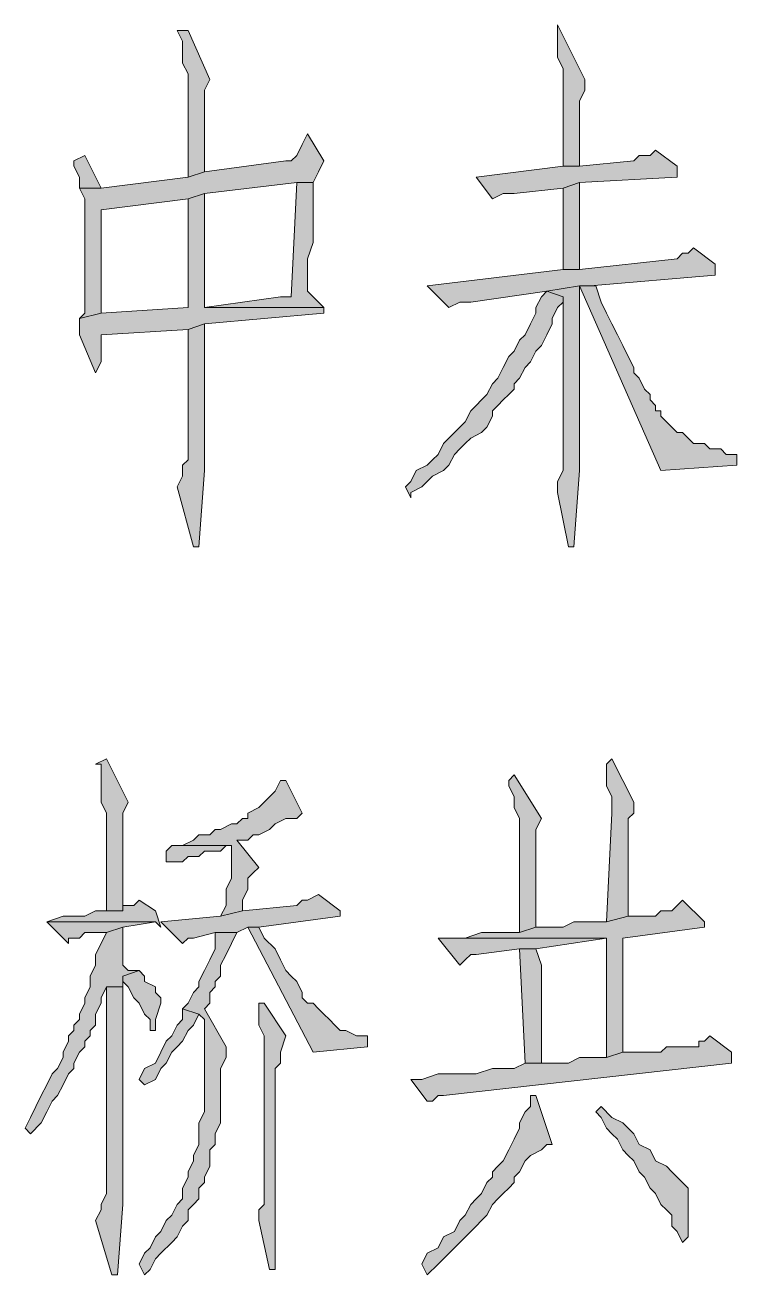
# Model space of a CAD drawing. Header units: millimetres. Extents: x 24 to 410, y 10 to 282.
# Drawn here: x 286.26 to 291.8, y 68.96 to 78.7 of the extents above; entities that cross this region are included whole.
import ezdxf

# ---------------------------------------------------------------- set-up
doc = ezdxf.new("R2010")
doc.units = ezdxf.units.MM

msp = doc.modelspace()

# ---------------------------------------------------------------- hatches: boundary and pattern name
h = msp.add_hatch(color=7)
h.dxf.hatch_style = 2
h.paths.add_polyline_path([(290.406667, 78.697667), (290.406667, 78.443667), (290.449, 78.359), (290.449, 77.597), (290.576, 77.597), (290.576, 77.893333), (290.576, 77.935667), (290.576, 78.105), (290.618333, 78.189667), (290.618333, 78.274333)])
h = msp.add_hatch(color=7)
h.dxf.hatch_style = 2
h.paths.add_polyline_path([(287.528, 78.655333), (287.443333, 78.655333), (287.485667, 78.570667), (287.485667, 78.401333), (287.528, 78.316667), (287.528, 77.512333), (287.655, 77.554667), (287.655, 77.766333), (287.655, 77.851), (287.655, 78.189667), (287.697333, 78.274333)])
h = msp.add_hatch(color=7)
h.dxf.hatch_style = 2
h.paths.add_polyline_path([(288.459333, 77.851), (288.417, 77.766333), (288.374667, 77.681667), (288.332333, 77.639333), (288.29, 77.639333), (287.655, 77.554667), (287.528, 77.512333), (286.850667, 77.427667), (286.681333, 77.427667), (286.723667, 77.343), (286.723667, 76.454), (286.681333, 76.411667), (286.850667, 76.454), (286.850667, 76.538667), (286.850667, 77.258333), (287.528, 77.343), (287.655, 77.385333), (288.374667, 77.47), (288.501667, 77.47), (288.544, 77.554667), (288.586333, 77.639333)])
h = msp.add_hatch(color=7)
h.dxf.hatch_style = 2
h.paths.add_polyline_path([(291.168667, 77.724), (291.126333, 77.681667), (291.041667, 77.681667), (290.999333, 77.639333), (290.576, 77.597), (290.449, 77.597), (289.771667, 77.512333), (289.898667, 77.343), (289.983333, 77.385333), (290.068, 77.385333), (290.449, 77.427667), (290.576, 77.47), (291.338, 77.512333), (291.338, 77.597)])
h = msp.add_hatch(color=7)
h.dxf.hatch_style = 2
h.paths.add_polyline_path([(286.723667, 77.681667), (286.639, 77.639333), (286.639, 77.597), (286.681333, 77.512333), (286.681333, 77.427667), (286.850667, 77.427667)])
h = msp.add_hatch(color=7)
h.dxf.hatch_style = 2
h.paths.add_polyline_path([(288.501667, 77.47), (288.374667, 77.47), (288.332333, 76.581), (288.247667, 76.581), (287.655, 76.496333), (288.586333, 76.496333), (288.459333, 76.623333), (288.459333, 76.877333), (288.501667, 77.004333)])
h = msp.add_hatch(color=7)
h.dxf.hatch_style = 2
h.paths.add_polyline_path([(290.576, 77.47), (290.449, 77.427667), (290.449, 76.792667), (290.576, 76.792667)])
h = msp.add_hatch(color=7)
h.dxf.hatch_style = 2
h.paths.add_polyline_path([(287.655, 77.385333), (287.528, 77.343), (287.528, 76.496333), (286.850667, 76.454), (286.681333, 76.411667), (286.681333, 76.284667), (286.808333, 75.988333), (286.850667, 76.073), (286.850667, 76.284667), (287.528, 76.327), (287.655, 76.369333), (288.586333, 76.454), (288.586333, 76.496333), (287.655, 76.496333), (287.655, 76.750333), (287.655, 76.835)])
h = msp.add_hatch(color=7)
h.dxf.hatch_style = 2
h.paths.add_polyline_path([(291.465, 76.962), (291.422667, 76.919667), (291.380333, 76.919667), (291.338, 76.877333), (290.576, 76.792667), (290.449, 76.792667), (289.390667, 76.665667), (289.56, 76.496333), (289.644667, 76.538667), (289.729333, 76.538667), (290.322, 76.623333), (290.576, 76.665667), (290.660667, 76.665667), (291.634333, 76.750333), (291.634333, 76.835)])
h = msp.add_hatch(color=7)
h.dxf.hatch_style = 2
h.paths.add_polyline_path([(290.576, 76.665667), (290.322, 76.623333), (290.449, 76.581), (290.449, 75.226333), (290.406667, 75.141667), (290.406667, 75.057), (290.491333, 74.633667), (290.533667, 74.633667), (290.576, 75.226333), (290.576, 75.311)])
h = msp.add_hatch(color=7)
h.dxf.hatch_style = 2
h.paths.add_polyline_path([(290.660667, 76.665667), (290.576, 76.665667), (291.211, 75.226333), (291.803667, 75.268667), (291.803667, 75.353333), (291.719, 75.353333), (291.676667, 75.395667), (291.592, 75.395667), (291.549667, 75.438), (291.465, 75.438), (291.422667, 75.480333), (291.380333, 75.522667), (291.338, 75.522667), (291.295667, 75.565), (291.253333, 75.607333), (291.211, 75.649667), (291.211, 75.692), (291.168667, 75.692), (291.168667, 75.734333), (291.126333, 75.776667), (291.126333, 75.819), (291.084, 75.861333), (291.041667, 75.946), (290.999333, 75.988333), (290.999333, 76.030667), (290.957, 76.115333), (290.914667, 76.2), (290.872333, 76.284667), (290.83, 76.369333), (290.787667, 76.454), (290.745333, 76.538667), (290.703, 76.665667)])
h = msp.add_hatch(color=7)
h.dxf.hatch_style = 2
h.paths.add_polyline_path([(290.322, 76.623333), (290.279667, 76.581), (290.237333, 76.496333), (290.237333, 76.454), (290.195, 76.369333), (290.152667, 76.284667), (290.110333, 76.242333), (290.068, 76.157667), (290.025667, 76.115333), (289.983333, 76.030667), (289.941, 75.946), (289.898667, 75.903667), (289.856333, 75.819), (289.814, 75.776667), (289.771667, 75.734333), (289.729333, 75.692), (289.687, 75.607333), (289.644667, 75.565), (289.602333, 75.522667), (289.56, 75.480333), (289.517667, 75.438), (289.475333, 75.353333), (289.433, 75.311), (289.390667, 75.268667), (289.306, 75.226333), (289.263667, 75.141667), (289.221333, 75.099333), (289.263667, 75.014667), (289.263667, 75.057), (289.348333, 75.099333), (289.390667, 75.141667), (289.433, 75.184), (289.517667, 75.226333), (289.56, 75.268667), (289.602333, 75.353333), (289.644667, 75.395667), (289.687, 75.438), (289.729333, 75.480333), (289.814, 75.522667), (289.856333, 75.565), (289.898667, 75.649667), (289.898667, 75.692), (289.941, 75.734333), (289.983333, 75.776667), (290.025667, 75.819), (290.068, 75.861333), (290.068, 75.903667), (290.110333, 75.946), (290.152667, 76.030667), (290.195, 76.073), (290.237333, 76.157667), (290.279667, 76.2), (290.322, 76.284667), (290.364333, 76.369333), (290.364333, 76.411667), (290.406667, 76.496333), (290.449, 76.538667), (290.449, 76.581)])
h = msp.add_hatch(color=7)
h.dxf.hatch_style = 2
h.paths.add_polyline_path([(287.655, 76.369333), (287.528, 76.327), (287.528, 75.311), (287.485667, 75.268667), (287.485667, 75.184), (287.443333, 75.099333), (287.570333, 74.633667), (287.612667, 74.633667), (287.655, 75.226333), (287.655, 75.438), (287.655, 75.565)])
h = msp.add_hatch(color=7)
h.dxf.hatch_style = 2
h.paths.add_polyline_path([(286.893, 72.982667), (286.808333, 72.940333), (286.850667, 72.940333), (286.850667, 72.813333), (286.850667, 72.644), (286.893, 72.559333), (286.893, 71.797333), (287.02, 71.797333), (287.02, 72.051333), (287.02, 72.136), (287.02, 72.559333), (287.062333, 72.644)])
h = msp.add_hatch(color=7)
h.dxf.hatch_style = 2
h.paths.add_polyline_path([(290.83, 72.982667), (290.787667, 72.940333), (290.787667, 72.771), (290.83, 72.686333), (290.83, 72.559333), (290.787667, 71.712667), (290.957, 71.755), (290.957, 72.517), (290.999333, 72.559333), (290.999333, 72.644)])
h = msp.add_hatch(color=7)
h.dxf.hatch_style = 2
h.paths.add_polyline_path([(290.068, 72.855667), (290.025667, 72.813333), (290.025667, 72.771), (290.068, 72.686333), (290.068, 72.601667), (290.110333, 72.517), (290.110333, 71.628), (290.237333, 71.670333), (290.237333, 72.432333), (290.279667, 72.517)])
h = msp.add_hatch(color=7)
h.dxf.hatch_style = 2
h.paths.add_polyline_path([(288.29, 72.813333), (288.247667, 72.813333), (288.205333, 72.728667), (288.163, 72.686333), (288.120667, 72.644), (288.078333, 72.601667), (287.993667, 72.559333), (287.993667, 72.517), (287.951333, 72.517), (287.909, 72.474667), (287.866667, 72.474667), (287.782, 72.432333), (287.739667, 72.432333), (287.697333, 72.39), (287.612667, 72.39), (287.570333, 72.347667), (287.485667, 72.305333), (287.866667, 72.305333), (287.866667, 72.220667), (287.866667, 72.051333), (287.824333, 71.966667), (287.824333, 71.882), (287.824333, 71.839667), (287.782, 71.755), (287.951333, 71.797333), (287.951333, 71.882), (287.993667, 71.966667), (287.993667, 72.051333), (288.036, 72.093667), (288.078333, 72.136), (287.909, 72.347667), (287.993667, 72.347667), (288.036, 72.39), (288.078333, 72.39), (288.163, 72.432333), (288.205333, 72.474667), (288.29, 72.517), (288.374667, 72.517), (288.417, 72.559333)])
h = msp.add_hatch(color=7)
h.dxf.hatch_style = 2
h.paths.add_polyline_path([(287.485667, 72.305333), (287.401, 72.305333), (287.358667, 72.263), (287.358667, 72.178333), (287.401, 72.178333), (287.485667, 72.178333), (287.528, 72.220667), (287.612667, 72.220667), (287.655, 72.263), (287.782, 72.263), (287.824333, 72.305333), (287.866667, 72.305333)])
h = msp.add_hatch(color=7)
h.dxf.hatch_style = 2
h.paths.add_polyline_path([(287.147, 71.882), (287.104667, 71.839667), (287.02, 71.839667), (287.02, 71.797333), (286.808333, 71.797333), (286.723667, 71.755), (286.554333, 71.755), (286.427333, 71.712667), (287.274, 71.712667), (287.316333, 71.670333), (287.274, 71.797333)])
h = msp.add_hatch(color=7)
h.dxf.hatch_style = 2
h.paths.add_polyline_path([(288.544, 71.924333), (288.459333, 71.882), (288.417, 71.882), (288.374667, 71.839667), (287.951333, 71.797333), (287.782, 71.755), (287.316333, 71.712667), (287.485667, 71.543333), (287.528, 71.585667), (287.570333, 71.585667), (287.739667, 71.628), (287.909, 71.628), (287.993667, 71.670333), (288.078333, 71.670333), (288.713333, 71.755), (288.713333, 71.797333)])
h = msp.add_hatch(color=7)
h.dxf.hatch_style = 2
h.paths.add_polyline_path([(291.380333, 71.882), (291.338, 71.839667), (291.295667, 71.797333), (291.211, 71.797333), (291.168667, 71.755), (290.957, 71.755), (290.787667, 71.712667), (290.533667, 71.712667), (290.449, 71.670333), (290.364333, 71.670333), (290.279667, 71.670333), (290.237333, 71.670333), (290.110333, 71.628), (289.814, 71.628), (289.687, 71.585667), (289.602333, 71.585667), (290.787667, 71.585667), (290.787667, 70.654333), (290.914667, 70.696667), (290.914667, 71.585667), (291.549667, 71.670333), (291.549667, 71.712667)])
h = msp.add_hatch(color=7)
h.dxf.hatch_style = 2
h.paths.add_polyline_path([(287.02, 71.670333), (286.893, 71.628), (286.850667, 71.543333), (286.808333, 71.458667), (286.808333, 71.374), (286.766, 71.289333), (286.766, 71.204667), (286.723667, 71.12), (286.723667, 71.077667), (286.681333, 70.993), (286.681333, 70.950667), (286.639, 70.908333), (286.639, 70.866), (286.596667, 70.823667), (286.596667, 70.781333), (286.554333, 70.696667), (286.554333, 70.654333), (286.512, 70.569667), (286.469667, 70.527333), (286.427333, 70.442667), (286.385, 70.358), (286.342667, 70.273333), (286.300333, 70.188667), (286.258, 70.104), (286.300333, 70.061667), (286.385, 70.146333), (286.427333, 70.231), (286.469667, 70.315667), (286.512, 70.358), (286.554333, 70.442667), (286.596667, 70.527333), (286.639, 70.569667), (286.639, 70.612), (286.681333, 70.696667), (286.723667, 70.739), (286.723667, 70.781333), (286.766, 70.823667), (286.766, 70.866), (286.808333, 70.908333), (286.808333, 70.993), (286.850667, 71.077667), (286.850667, 71.12), (286.893, 71.204667), (287.02, 71.204667), (287.02, 71.289333), (287.147, 71.331667), (287.062333, 71.331667), (287.02, 71.374)])
h = msp.add_hatch(color=7)
h.dxf.hatch_style = 2
h.paths.add_polyline_path([(286.427333, 71.712667), (286.596667, 71.543333), (286.596667, 71.585667), (286.681333, 71.585667), (286.723667, 71.628), (286.893, 71.628), (287.02, 71.670333), (287.274, 71.712667)])
h = msp.add_hatch(color=7)
h.dxf.hatch_style = 2
h.paths.add_polyline_path([(288.078333, 71.670333), (287.993667, 71.670333), (288.501667, 70.696667), (288.925, 70.739), (288.925, 70.823667), (288.882667, 70.823667), (288.840333, 70.823667), (288.755667, 70.866), (288.713333, 70.866), (288.671, 70.908333), (288.628667, 70.950667), (288.586333, 70.993), (288.544, 71.035333), (288.501667, 71.077667), (288.459333, 71.077667), (288.417, 71.12), (288.417, 71.162333), (288.374667, 71.247), (288.332333, 71.289333), (288.29, 71.331667), (288.247667, 71.416333), (288.205333, 71.501), (288.120667, 71.585667)])
h = msp.add_hatch(color=7)
h.dxf.hatch_style = 2
h.paths.add_polyline_path([(287.909, 71.628), (287.739667, 71.628), (287.739667, 71.585667), (287.739667, 71.501), (287.697333, 71.416333), (287.655, 71.331667), (287.612667, 71.247), (287.612667, 71.204667), (287.570333, 71.162333), (287.528, 71.077667), (287.485667, 71.035333), (287.612667, 70.993), (287.655, 70.950667), (287.655, 70.231), (287.612667, 70.146333), (287.612667, 69.977), (287.570333, 69.892333), (287.570333, 69.85), (287.528, 69.765333), (287.528, 69.723), (287.485667, 69.638333), (287.485667, 69.553667), (287.443333, 69.511333), (287.401, 69.426667), (287.358667, 69.384333), (287.316333, 69.299667), (287.274, 69.257333), (287.231667, 69.172667), (287.189333, 69.130333), (287.147, 69.045667), (287.189333, 68.961), (287.231667, 69.003333), (287.274, 69.088), (287.316333, 69.130333), (287.401, 69.215), (287.443333, 69.257333), (287.485667, 69.342), (287.528, 69.384333), (287.528, 69.469), (287.570333, 69.511333), (287.612667, 69.553667), (287.612667, 69.638333), (287.655, 69.680667), (287.655, 69.723), (287.697333, 69.807667), (287.697333, 69.934667), (287.739667, 69.977), (287.739667, 70.061667), (287.782, 70.146333), (287.782, 70.569667), (287.824333, 70.654333), (287.824333, 70.739), (287.655, 71.035333), (287.697333, 71.077667), (287.697333, 71.162333), (287.739667, 71.204667), (287.739667, 71.247), (287.782, 71.289333), (287.782, 71.374), (287.824333, 71.458667), (287.866667, 71.543333)])
h = msp.add_hatch(color=7)
h.dxf.hatch_style = 2
h.paths.add_polyline_path([(289.602333, 71.585667), (289.475333, 71.585667), (289.644667, 71.374), (289.687, 71.416333), (289.729333, 71.458667), (289.771667, 71.458667), (290.110333, 71.501), (290.237333, 71.501), (290.787667, 71.585667)])
h = msp.add_hatch(color=7)
h.dxf.hatch_style = 2
h.paths.add_polyline_path([(290.237333, 71.501), (290.110333, 71.501), (290.152667, 70.612), (290.279667, 70.612), (290.279667, 70.696667), (290.279667, 71.374)])
h = msp.add_hatch(color=7)
h.dxf.hatch_style = 2
h.paths.add_polyline_path([(287.147, 71.331667), (287.02, 71.289333), (287.02, 71.247), (287.062333, 71.204667), (287.104667, 71.12), (287.147, 71.077667), (287.189333, 70.993), (287.231667, 70.950667), (287.231667, 70.866), (287.274, 70.866), (287.274, 70.950667), (287.316333, 71.077667), (287.316333, 71.12), (287.274, 71.162333), (287.274, 71.204667), (287.189333, 71.247), (287.189333, 71.289333)])
h = msp.add_hatch(color=7)
h.dxf.hatch_style = 2
h.paths.add_polyline_path([(287.02, 71.204667), (286.893, 71.204667), (286.893, 71.077667), (286.893, 69.596), (286.850667, 69.511333), (286.850667, 69.469), (286.808333, 69.384333), (286.935333, 68.961), (286.977667, 68.961), (287.02, 69.511333)])
h = msp.add_hatch(color=7)
h.dxf.hatch_style = 2
h.paths.add_polyline_path([(287.485667, 71.035333), (287.485667, 70.950667), (287.443333, 70.908333), (287.401, 70.823667), (287.358667, 70.781333), (287.316333, 70.696667), (287.274, 70.612), (287.189333, 70.569667), (287.147, 70.485), (287.189333, 70.442667), (287.274, 70.485), (287.316333, 70.569667), (287.358667, 70.612), (287.401, 70.696667), (287.443333, 70.739), (287.485667, 70.781333), (287.528, 70.866), (287.570333, 70.908333), (287.612667, 70.993)])
h = msp.add_hatch(color=7)
h.dxf.hatch_style = 2
h.paths.add_polyline_path([(288.120667, 71.077667), (288.078333, 71.077667), (288.078333, 71.035333), (288.078333, 70.908333), (288.120667, 70.823667), (288.120667, 69.511333), (288.078333, 69.469), (288.078333, 69.384333), (288.163, 69.003333), (288.205333, 69.003333), (288.205333, 69.469), (288.205333, 70.569667), (288.247667, 70.612), (288.247667, 70.696667), (288.29, 70.823667)])
h = msp.add_hatch(color=7)
h.dxf.hatch_style = 2
h.paths.add_polyline_path([(291.592, 70.823667), (291.549667, 70.781333), (291.507333, 70.781333), (291.507333, 70.739), (291.253333, 70.739), (291.211, 70.696667), (290.914667, 70.696667), (290.787667, 70.654333), (290.703, 70.654333), (290.576, 70.654333), (290.491333, 70.612), (290.152667, 70.612), (290.068, 70.569667), (289.898667, 70.569667), (289.771667, 70.527333), (289.475333, 70.527333), (289.348333, 70.485), (289.263667, 70.485), (289.390667, 70.315667), (289.433, 70.315667), (289.475333, 70.358), (289.517667, 70.358), (291.761333, 70.612), (291.761333, 70.696667)])
h = msp.add_hatch(color=7)
h.dxf.hatch_style = 2
h.paths.add_polyline_path([(290.195, 70.358), (290.195, 70.273333), (290.152667, 70.231), (290.110333, 70.146333), (290.110333, 70.104), (290.068, 70.019333), (290.025667, 69.934667), (289.983333, 69.85), (289.941, 69.807667), (289.898667, 69.765333), (289.898667, 69.723), (289.856333, 69.680667), (289.814, 69.596), (289.771667, 69.553667), (289.729333, 69.511333), (289.687, 69.426667), (289.644667, 69.384333), (289.602333, 69.299667), (289.517667, 69.257333), (289.475333, 69.172667), (289.390667, 69.130333), (289.348333, 69.045667), (289.390667, 68.961), (289.475333, 69.045667), (289.517667, 69.088), (289.602333, 69.172667), (289.644667, 69.215), (289.729333, 69.299667), (289.771667, 69.342), (289.814, 69.384333), (289.856333, 69.426667), (289.898667, 69.511333), (289.941, 69.553667), (289.983333, 69.596), (290.025667, 69.638333), (290.068, 69.680667), (290.068, 69.723), (290.110333, 69.765333), (290.152667, 69.85), (290.195, 69.892333), (290.279667, 69.934667), (290.322, 69.977), (290.364333, 69.977), (290.237333, 70.358)])
h = msp.add_hatch(color=7)
h.dxf.hatch_style = 2
h.paths.add_polyline_path([(290.745333, 70.273333), (290.703, 70.231), (290.745333, 70.188667), (290.787667, 70.104), (290.83, 70.061667), (290.872333, 70.019333), (290.914667, 69.934667), (290.957, 69.892333), (290.999333, 69.85), (291.041667, 69.765333), (291.084, 69.723), (291.126333, 69.638333), (291.168667, 69.596), (291.211, 69.511333), (291.253333, 69.469), (291.295667, 69.426667), (291.295667, 69.342), (291.338, 69.299667), (291.380333, 69.215), (291.422667, 69.257333), (291.422667, 69.596), (291.422667, 69.638333), (291.380333, 69.680667), (291.338, 69.723), (291.295667, 69.765333), (291.253333, 69.807667), (291.168667, 69.85), (291.126333, 69.934667), (291.041667, 69.977), (290.999333, 70.061667), (290.914667, 70.146333), (290.83, 70.188667)])

# ---------------------------------------------------------------- linework, layer by layer
at = {"color": 7, "lineweight": 0}
for points in [[(290.406667, 78.697667), (290.406667, 78.443667), (290.449, 78.359), (290.449, 77.597), (290.576, 77.597), (290.576, 77.893333), (290.576, 77.935667), (290.576, 78.105), (290.618333, 78.189667), (290.618333, 78.274333)], [(287.528, 78.655333), (287.443333, 78.655333), (287.485667, 78.570667), (287.485667, 78.401333), (287.528, 78.316667), (287.528, 77.512333), (287.655, 77.554667), (287.655, 77.766333), (287.655, 77.851), (287.655, 78.189667), (287.697333, 78.274333)], [(288.459333, 77.851), (288.417, 77.766333), (288.374667, 77.681667), (288.332333, 77.639333), (288.29, 77.639333), (287.655, 77.554667), (287.528, 77.512333), (286.850667, 77.427667), (286.681333, 77.427667), (286.723667, 77.343), (286.723667, 76.454), (286.681333, 76.411667), (286.850667, 76.454), (286.850667, 76.538667), (286.850667, 77.258333), (287.528, 77.343), (287.655, 77.385333), (288.374667, 77.47), (288.501667, 77.47), (288.544, 77.554667), (288.586333, 77.639333)], [(291.168667, 77.724), (291.126333, 77.681667), (291.041667, 77.681667), (290.999333, 77.639333), (290.576, 77.597), (290.449, 77.597), (289.771667, 77.512333), (289.898667, 77.343), (289.983333, 77.385333), (290.068, 77.385333), (290.449, 77.427667), (290.576, 77.47), (291.338, 77.512333), (291.338, 77.597)], [(286.723667, 77.681667), (286.639, 77.639333), (286.639, 77.597), (286.681333, 77.512333), (286.681333, 77.427667), (286.850667, 77.427667)], [(288.501667, 77.47), (288.374667, 77.47), (288.332333, 76.581), (288.247667, 76.581), (287.655, 76.496333), (288.586333, 76.496333), (288.459333, 76.623333), (288.459333, 76.877333), (288.501667, 77.004333)], [(290.576, 77.47), (290.449, 77.427667), (290.449, 76.792667), (290.576, 76.792667)], [(287.655, 77.385333), (287.528, 77.343), (287.528, 76.496333), (286.850667, 76.454), (286.681333, 76.411667), (286.681333, 76.284667), (286.808333, 75.988333), (286.850667, 76.073), (286.850667, 76.284667), (287.528, 76.327), (287.655, 76.369333), (288.586333, 76.454), (288.586333, 76.496333), (287.655, 76.496333), (287.655, 76.750333), (287.655, 76.835)], [(291.465, 76.962), (291.422667, 76.919667), (291.380333, 76.919667), (291.338, 76.877333), (290.576, 76.792667), (290.449, 76.792667), (289.390667, 76.665667), (289.56, 76.496333), (289.644667, 76.538667), (289.729333, 76.538667), (290.322, 76.623333), (290.576, 76.665667), (290.660667, 76.665667), (291.634333, 76.750333), (291.634333, 76.835)], [(290.576, 76.665667), (290.322, 76.623333), (290.449, 76.581), (290.449, 75.226333), (290.406667, 75.141667), (290.406667, 75.057), (290.491333, 74.633667), (290.533667, 74.633667), (290.576, 75.226333), (290.576, 75.311)], [(290.660667, 76.665667), (290.576, 76.665667), (291.211, 75.226333), (291.803667, 75.268667), (291.803667, 75.353333), (291.719, 75.353333), (291.676667, 75.395667), (291.592, 75.395667), (291.549667, 75.438), (291.465, 75.438), (291.422667, 75.480333), (291.380333, 75.522667), (291.338, 75.522667), (291.295667, 75.565), (291.253333, 75.607333), (291.211, 75.649667), (291.211, 75.692), (291.168667, 75.692), (291.168667, 75.734333), (291.126333, 75.776667), (291.126333, 75.819), (291.084, 75.861333), (291.041667, 75.946), (290.999333, 75.988333), (290.999333, 76.030667), (290.957, 76.115333), (290.914667, 76.2), (290.872333, 76.284667), (290.83, 76.369333), (290.787667, 76.454), (290.745333, 76.538667), (290.703, 76.665667)], [(290.322, 76.623333), (290.279667, 76.581), (290.237333, 76.496333), (290.237333, 76.454), (290.195, 76.369333), (290.152667, 76.284667), (290.110333, 76.242333), (290.068, 76.157667), (290.025667, 76.115333), (289.983333, 76.030667), (289.941, 75.946), (289.898667, 75.903667), (289.856333, 75.819), (289.814, 75.776667), (289.771667, 75.734333), (289.729333, 75.692), (289.687, 75.607333), (289.644667, 75.565), (289.602333, 75.522667), (289.56, 75.480333), (289.517667, 75.438), (289.475333, 75.353333), (289.433, 75.311), (289.390667, 75.268667), (289.306, 75.226333), (289.263667, 75.141667), (289.221333, 75.099333), (289.263667, 75.014667), (289.263667, 75.057), (289.348333, 75.099333), (289.390667, 75.141667), (289.433, 75.184), (289.517667, 75.226333), (289.56, 75.268667), (289.602333, 75.353333), (289.644667, 75.395667), (289.687, 75.438), (289.729333, 75.480333), (289.814, 75.522667), (289.856333, 75.565), (289.898667, 75.649667), (289.898667, 75.692), (289.941, 75.734333), (289.983333, 75.776667), (290.025667, 75.819), (290.068, 75.861333), (290.068, 75.903667), (290.110333, 75.946), (290.152667, 76.030667), (290.195, 76.073), (290.237333, 76.157667), (290.279667, 76.2), (290.322, 76.284667), (290.364333, 76.369333), (290.364333, 76.411667), (290.406667, 76.496333), (290.449, 76.538667), (290.449, 76.581)], [(287.655, 76.369333), (287.528, 76.327), (287.528, 75.311), (287.485667, 75.268667), (287.485667, 75.184), (287.443333, 75.099333), (287.570333, 74.633667), (287.612667, 74.633667), (287.655, 75.226333), (287.655, 75.438), (287.655, 75.565)], [(286.893, 72.982667), (286.808333, 72.940333), (286.850667, 72.940333), (286.850667, 72.813333), (286.850667, 72.644), (286.893, 72.559333), (286.893, 71.797333), (287.02, 71.797333), (287.02, 72.051333), (287.02, 72.136), (287.02, 72.559333), (287.062333, 72.644)], [(290.83, 72.982667), (290.787667, 72.940333), (290.787667, 72.771), (290.83, 72.686333), (290.83, 72.559333), (290.787667, 71.712667), (290.957, 71.755), (290.957, 72.517), (290.999333, 72.559333), (290.999333, 72.644)], [(290.068, 72.855667), (290.025667, 72.813333), (290.025667, 72.771), (290.068, 72.686333), (290.068, 72.601667), (290.110333, 72.517), (290.110333, 71.628), (290.237333, 71.670333), (290.237333, 72.432333), (290.279667, 72.517)], [(288.29, 72.813333), (288.247667, 72.813333), (288.205333, 72.728667), (288.163, 72.686333), (288.120667, 72.644), (288.078333, 72.601667), (287.993667, 72.559333), (287.993667, 72.517), (287.951333, 72.517), (287.909, 72.474667), (287.866667, 72.474667), (287.782, 72.432333), (287.739667, 72.432333), (287.697333, 72.39), (287.612667, 72.39), (287.570333, 72.347667), (287.485667, 72.305333), (287.866667, 72.305333), (287.866667, 72.220667), (287.866667, 72.051333), (287.824333, 71.966667), (287.824333, 71.882), (287.824333, 71.839667), (287.782, 71.755), (287.951333, 71.797333), (287.951333, 71.882), (287.993667, 71.966667), (287.993667, 72.051333), (288.036, 72.093667), (288.078333, 72.136), (287.909, 72.347667), (287.993667, 72.347667), (288.036, 72.39), (288.078333, 72.39), (288.163, 72.432333), (288.205333, 72.474667), (288.29, 72.517), (288.374667, 72.517), (288.417, 72.559333)], [(287.485667, 72.305333), (287.401, 72.305333), (287.358667, 72.263), (287.358667, 72.178333), (287.401, 72.178333), (287.485667, 72.178333), (287.528, 72.220667), (287.612667, 72.220667), (287.655, 72.263), (287.782, 72.263), (287.824333, 72.305333), (287.866667, 72.305333)], [(287.147, 71.882), (287.104667, 71.839667), (287.02, 71.839667), (287.02, 71.797333), (286.808333, 71.797333), (286.723667, 71.755), (286.554333, 71.755), (286.427333, 71.712667), (287.274, 71.712667), (287.316333, 71.670333), (287.274, 71.797333)], [(288.544, 71.924333), (288.459333, 71.882), (288.417, 71.882), (288.374667, 71.839667), (287.951333, 71.797333), (287.782, 71.755), (287.316333, 71.712667), (287.485667, 71.543333), (287.528, 71.585667), (287.570333, 71.585667), (287.739667, 71.628), (287.909, 71.628), (287.993667, 71.670333), (288.078333, 71.670333), (288.713333, 71.755), (288.713333, 71.797333)], [(291.380333, 71.882), (291.338, 71.839667), (291.295667, 71.797333), (291.211, 71.797333), (291.168667, 71.755), (290.957, 71.755), (290.787667, 71.712667), (290.533667, 71.712667), (290.449, 71.670333), (290.364333, 71.670333), (290.279667, 71.670333), (290.237333, 71.670333), (290.110333, 71.628), (289.814, 71.628), (289.687, 71.585667), (289.602333, 71.585667), (290.787667, 71.585667), (290.787667, 70.654333), (290.914667, 70.696667), (290.914667, 71.585667), (291.549667, 71.670333), (291.549667, 71.712667)], [(287.02, 71.670333), (286.893, 71.628), (286.850667, 71.543333), (286.808333, 71.458667), (286.808333, 71.374), (286.766, 71.289333), (286.766, 71.204667), (286.723667, 71.12), (286.723667, 71.077667), (286.681333, 70.993), (286.681333, 70.950667), (286.639, 70.908333), (286.639, 70.866), (286.596667, 70.823667), (286.596667, 70.781333), (286.554333, 70.696667), (286.554333, 70.654333), (286.512, 70.569667), (286.469667, 70.527333), (286.427333, 70.442667), (286.385, 70.358), (286.342667, 70.273333), (286.300333, 70.188667), (286.258, 70.104), (286.300333, 70.061667), (286.385, 70.146333), (286.427333, 70.231), (286.469667, 70.315667), (286.512, 70.358), (286.554333, 70.442667), (286.596667, 70.527333), (286.639, 70.569667), (286.639, 70.612), (286.681333, 70.696667), (286.723667, 70.739), (286.723667, 70.781333), (286.766, 70.823667), (286.766, 70.866), (286.808333, 70.908333), (286.808333, 70.993), (286.850667, 71.077667), (286.850667, 71.12), (286.893, 71.204667), (287.02, 71.204667), (287.02, 71.289333), (287.147, 71.331667), (287.062333, 71.331667), (287.02, 71.374)], [(286.427333, 71.712667), (286.596667, 71.543333), (286.596667, 71.585667), (286.681333, 71.585667), (286.723667, 71.628), (286.893, 71.628), (287.02, 71.670333), (287.274, 71.712667)], [(288.078333, 71.670333), (287.993667, 71.670333), (288.501667, 70.696667), (288.925, 70.739), (288.925, 70.823667), (288.882667, 70.823667), (288.840333, 70.823667), (288.755667, 70.866), (288.713333, 70.866), (288.671, 70.908333), (288.628667, 70.950667), (288.586333, 70.993), (288.544, 71.035333), (288.501667, 71.077667), (288.459333, 71.077667), (288.417, 71.12), (288.417, 71.162333), (288.374667, 71.247), (288.332333, 71.289333), (288.29, 71.331667), (288.247667, 71.416333), (288.205333, 71.501), (288.120667, 71.585667)], [(287.909, 71.628), (287.739667, 71.628), (287.739667, 71.585667), (287.739667, 71.501), (287.697333, 71.416333), (287.655, 71.331667), (287.612667, 71.247), (287.612667, 71.204667), (287.570333, 71.162333), (287.528, 71.077667), (287.485667, 71.035333), (287.612667, 70.993), (287.655, 70.950667), (287.655, 70.231), (287.612667, 70.146333), (287.612667, 69.977), (287.570333, 69.892333), (287.570333, 69.85), (287.528, 69.765333), (287.528, 69.723), (287.485667, 69.638333), (287.485667, 69.553667), (287.443333, 69.511333), (287.401, 69.426667), (287.358667, 69.384333), (287.316333, 69.299667), (287.274, 69.257333), (287.231667, 69.172667), (287.189333, 69.130333), (287.147, 69.045667), (287.189333, 68.961), (287.231667, 69.003333), (287.274, 69.088), (287.316333, 69.130333), (287.401, 69.215), (287.443333, 69.257333), (287.485667, 69.342), (287.528, 69.384333), (287.528, 69.469), (287.570333, 69.511333), (287.612667, 69.553667), (287.612667, 69.638333), (287.655, 69.680667), (287.655, 69.723), (287.697333, 69.807667), (287.697333, 69.934667), (287.739667, 69.977), (287.739667, 70.061667), (287.782, 70.146333), (287.782, 70.569667), (287.824333, 70.654333), (287.824333, 70.739), (287.655, 71.035333), (287.697333, 71.077667), (287.697333, 71.162333), (287.739667, 71.204667), (287.739667, 71.247), (287.782, 71.289333), (287.782, 71.374), (287.824333, 71.458667), (287.866667, 71.543333)], [(289.602333, 71.585667), (289.475333, 71.585667), (289.644667, 71.374), (289.687, 71.416333), (289.729333, 71.458667), (289.771667, 71.458667), (290.110333, 71.501), (290.237333, 71.501), (290.787667, 71.585667)], [(290.237333, 71.501), (290.110333, 71.501), (290.152667, 70.612), (290.279667, 70.612), (290.279667, 70.696667), (290.279667, 71.374)], [(287.147, 71.331667), (287.02, 71.289333), (287.02, 71.247), (287.062333, 71.204667), (287.104667, 71.12), (287.147, 71.077667), (287.189333, 70.993), (287.231667, 70.950667), (287.231667, 70.866), (287.274, 70.866), (287.274, 70.950667), (287.316333, 71.077667), (287.316333, 71.12), (287.274, 71.162333), (287.274, 71.204667), (287.189333, 71.247), (287.189333, 71.289333)], [(287.02, 71.204667), (286.893, 71.204667), (286.893, 71.077667), (286.893, 69.596), (286.850667, 69.511333), (286.850667, 69.469), (286.808333, 69.384333), (286.935333, 68.961), (286.977667, 68.961), (287.02, 69.511333)], [(287.485667, 71.035333), (287.485667, 70.950667), (287.443333, 70.908333), (287.401, 70.823667), (287.358667, 70.781333), (287.316333, 70.696667), (287.274, 70.612), (287.189333, 70.569667), (287.147, 70.485), (287.189333, 70.442667), (287.274, 70.485), (287.316333, 70.569667), (287.358667, 70.612), (287.401, 70.696667), (287.443333, 70.739), (287.485667, 70.781333), (287.528, 70.866), (287.570333, 70.908333), (287.612667, 70.993)], [(288.120667, 71.077667), (288.078333, 71.077667), (288.078333, 71.035333), (288.078333, 70.908333), (288.120667, 70.823667), (288.120667, 69.511333), (288.078333, 69.469), (288.078333, 69.384333), (288.163, 69.003333), (288.205333, 69.003333), (288.205333, 69.469), (288.205333, 70.569667), (288.247667, 70.612), (288.247667, 70.696667), (288.29, 70.823667)], [(291.592, 70.823667), (291.549667, 70.781333), (291.507333, 70.781333), (291.507333, 70.739), (291.253333, 70.739), (291.211, 70.696667), (290.914667, 70.696667), (290.787667, 70.654333), (290.703, 70.654333), (290.576, 70.654333), (290.491333, 70.612), (290.152667, 70.612), (290.068, 70.569667), (289.898667, 70.569667), (289.771667, 70.527333), (289.475333, 70.527333), (289.348333, 70.485), (289.263667, 70.485), (289.390667, 70.315667), (289.433, 70.315667), (289.475333, 70.358), (289.517667, 70.358), (291.761333, 70.612), (291.761333, 70.696667)], [(290.195, 70.358), (290.195, 70.273333), (290.152667, 70.231), (290.110333, 70.146333), (290.110333, 70.104), (290.068, 70.019333), (290.025667, 69.934667), (289.983333, 69.85), (289.941, 69.807667), (289.898667, 69.765333), (289.898667, 69.723), (289.856333, 69.680667), (289.814, 69.596), (289.771667, 69.553667), (289.729333, 69.511333), (289.687, 69.426667), (289.644667, 69.384333), (289.602333, 69.299667), (289.517667, 69.257333), (289.475333, 69.172667), (289.390667, 69.130333), (289.348333, 69.045667), (289.390667, 68.961), (289.475333, 69.045667), (289.517667, 69.088), (289.602333, 69.172667), (289.644667, 69.215), (289.729333, 69.299667), (289.771667, 69.342), (289.814, 69.384333), (289.856333, 69.426667), (289.898667, 69.511333), (289.941, 69.553667), (289.983333, 69.596), (290.025667, 69.638333), (290.068, 69.680667), (290.068, 69.723), (290.110333, 69.765333), (290.152667, 69.85), (290.195, 69.892333), (290.279667, 69.934667), (290.322, 69.977), (290.364333, 69.977), (290.237333, 70.358)], [(290.745333, 70.273333), (290.703, 70.231), (290.745333, 70.188667), (290.787667, 70.104), (290.83, 70.061667), (290.872333, 70.019333), (290.914667, 69.934667), (290.957, 69.892333), (290.999333, 69.85), (291.041667, 69.765333), (291.084, 69.723), (291.126333, 69.638333), (291.168667, 69.596), (291.211, 69.511333), (291.253333, 69.469), (291.295667, 69.426667), (291.295667, 69.342), (291.338, 69.299667), (291.380333, 69.215), (291.422667, 69.257333), (291.422667, 69.596), (291.422667, 69.638333), (291.380333, 69.680667), (291.338, 69.723), (291.295667, 69.765333), (291.253333, 69.807667), (291.168667, 69.85), (291.126333, 69.934667), (291.041667, 69.977), (290.999333, 70.061667), (290.914667, 70.146333), (290.83, 70.188667)]]:
    msp.add_lwpolyline(points, close=True, dxfattribs=at)

doc.saveas('drawing.dxf')
